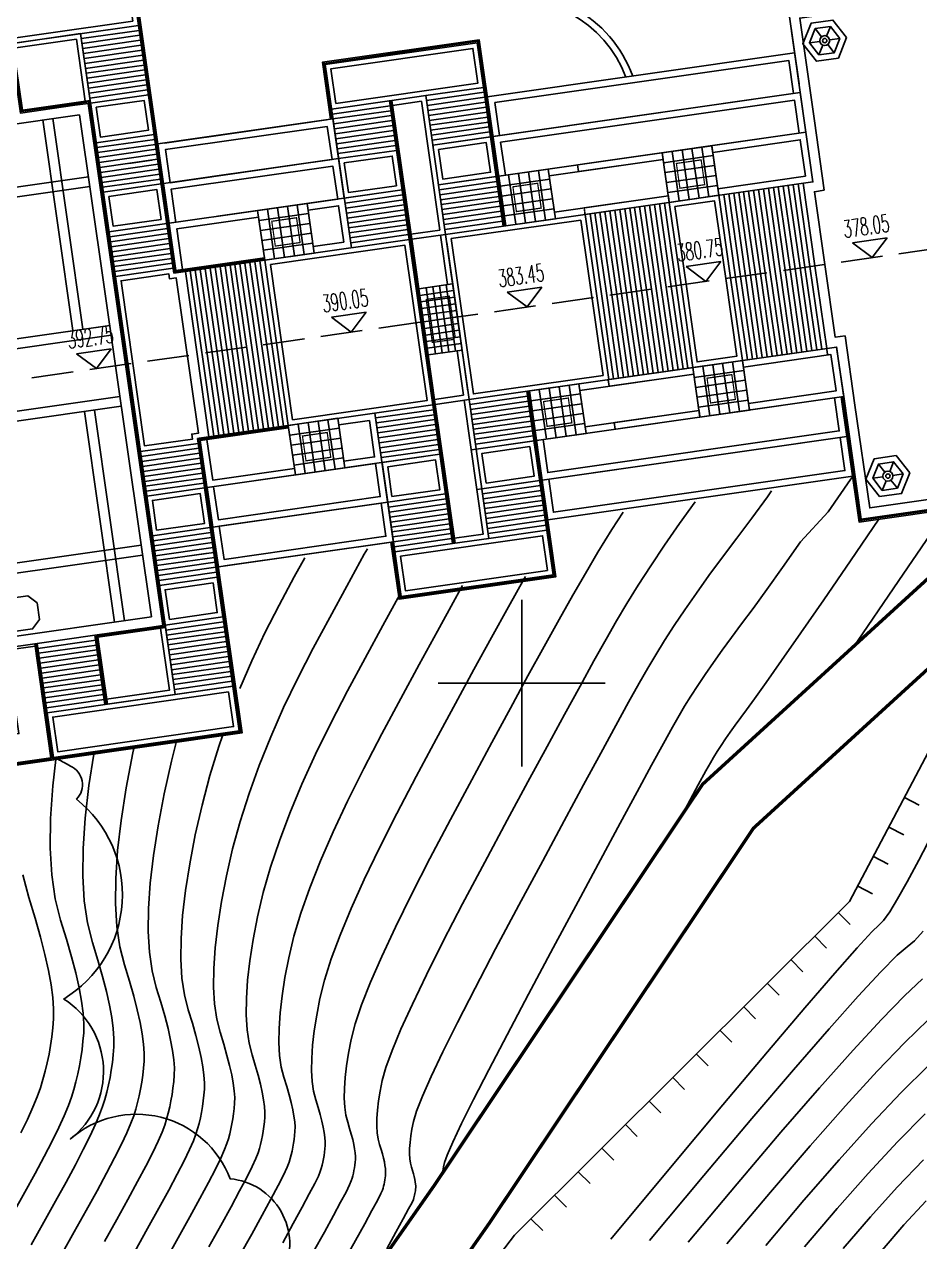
# Model space of a CAD drawing. Extents: x 351134 to 737836, y 2693212 to 3319468.
# Drawn here: x 570445 to 624113, y 2748950 to 2821894 of the extents above; entities that cross this region are included whole.
import ezdxf

# ---------------------------------------------------------------- set-up
doc = ezdxf.new("R2010")
doc.units = 0
doc.linetypes.add('DASH', pattern=[0.35, 0.25, -0.1])
for name, color, linetype in [('00000实测标高', 6, 'CONTINUOUS'), ('00景观层', 10, 'CONTINUOUS'), ('DGX', 8, 'CONTINUOUS'), ('DLSS', 4, 'CONTINUOUS'), ('DMTZ', 3, 'CONTINUOUS'), ('TK', 7, 'CONTINUOUS'), ('绿化', 3, 'CONTINUOUS')]:
    doc.layers.add(name, color=color, linetype=linetype)
doc.styles.add('_TCH_DIM', font='txt.shx', dxfattribs={"width": 0.8, "height": 3.5, "bigfont": 'hztxt.shx'})
doc.linetypes.add('FENCELINE2', pattern='A,6.35,-2.54,[132,ltypeshp.shx,S=2.54,R=0,X=-2.54,Y=0],-2.54,25.4', length=36.83)

msp = doc.modelspace()

# ---------------------------------------------------------------- linework, layer by layer
at = {"layer": '00000实测标高', "color": 6}
for p, q in [((622163, 2809102), (620085, 2808805)), ((621273, 2807914), (622163, 2809102)), ((621273, 2807914), (620085, 2808805)), ((612189, 2807677), (610110, 2807380)), ((611298, 2806489), (612189, 2807677)), ((611298, 2806489), (610110, 2807380)), ((601473, 2806145), (599394, 2805848)), ((600582, 2804957), (599394, 2805848)), ((600582, 2804957), (601473, 2806145)), ((590932, 2804639), (588853, 2804342)), ((590041, 2803451), (588853, 2804342)), ((590041, 2803451), (590932, 2804639)), ((575659, 2802456), (573580, 2802159)), ((574768, 2801268), (573580, 2802159)), ((574768, 2801268), (575659, 2802456))]:
    msp.add_line(p, q, dxfattribs=at)
at = {"layer": '00000实测标高', "color": 7, "linetype": 'DASH', "ltscale": 10000, "flags": 128}
msp.add_lwpolyline([(414984, 2778433), (737519, 2824527)], dxfattribs=at)
at = {"layer": '00景观层', "linetype": 'Continuous'}
for p, q in [((616881, 2818320), (616244, 2822774)), ((573821, 2821336), (575943, 2806487)), ((617124, 2812372), (617832, 2807422)), ((612076, 2811651), (612783, 2806701)), ((612783, 2806701), (612076, 2811651)), ((609106, 2811226), (609813, 2806277)), ((618539, 2802472), (617832, 2807422)), ((610521, 2801327), (609813, 2806277)), ((613491, 2801751), (612783, 2806701)), ((612783, 2806701), (613491, 2801751)), ((619547, 2799665), (619133, 2802557)), ((619133, 2802557), (619558, 2799588)), ((619971, 2796695), (619558, 2799588)), ((579480, 2781738), (577358, 2796587)), ((619971, 2796695), (620608, 2792240)), ((575272, 2781137), (574699, 2785146))]:
    msp.add_line(p, q, dxfattribs=at)
at = {"layer": '00景观层', "color": 250, "linetype": 'Continuous'}
for p, q in [((617850, 2821644), (618235, 2821154)), ((618531, 2821196), (618764, 2821775)), ((617507, 2820788), (618124, 2820876)), ((618716, 2820961), (619333, 2821049)), ((618076, 2820062), (618309, 2820641)), ((618605, 2820683), (618990, 2820193)), ((573757, 2816478), (575908, 2801431)), ((571555, 2816164), (573359, 2803542)), ((573359, 2803542), (571555, 2816164)), ((572149, 2816249), (573952, 2803627)), ((573952, 2803627), (572149, 2816249)), ((595353, 2809564), (593620, 2809316)), ((595692, 2809309), (593663, 2809019)), ((618794, 2802105), (619105, 2799927)), ((578058, 2786384), (575908, 2801431)), ((596768, 2799664), (595035, 2799417)), ((597107, 2799410), (595078, 2799120)), ((575856, 2786069), (574052, 2798691)), ((574052, 2798691), (575856, 2786069)), ((576450, 2786154), (574646, 2798776)), ((574646, 2798776), (576450, 2786154)), ((597531, 2796440), (597234, 2796397)), ((621640, 2795549), (622025, 2795059)), ((622321, 2795101), (622553, 2795680)), ((621296, 2794693), (621913, 2794781)), ((621866, 2793967), (622098, 2794546)), ((622394, 2794588), (622779, 2794098)), ((622506, 2794866), (623123, 2794954)), ((597871, 2794064), (597574, 2794021))]:
    msp.add_line(p, q, dxfattribs=at)
at = {"layer": '00景观层', "color": 1}
for p, q in [((574426, 2817101), (575943, 2806487)), ((578849, 2814782), (588946, 2816225)), ((579188, 2812406), (589286, 2813849)), ((589302, 2813736), (589625, 2811473)), ((578874, 2785973), (577358, 2796587)), ((592212, 2793370), (591889, 2795633)), ((582131, 2791814), (592228, 2793258)), ((582470, 2789439), (592568, 2790882))]:
    msp.add_line(p, q, dxfattribs=at)
at = {"layer": '00景观层', "color": 11}
for p, q in [((609275, 2814281), (609700, 2811311)), ((610294, 2811396), (609869, 2814366)), ((610888, 2811480), (610463, 2814450)), ((611482, 2811565), (611057, 2814535)), ((611736, 2814026), (608766, 2813602)), ((599475, 2812881), (599899, 2809911)), ((600493, 2809995), (600069, 2812965)), ((601087, 2810080), (600663, 2813050)), ((601681, 2810165), (601257, 2813135)), ((608851, 2813008), (611821, 2813432)), ((608936, 2812414), (611906, 2812838)), ((601936, 2812626), (598966, 2812202)), ((599051, 2811608), (602021, 2812032)), ((609021, 2811820), (611991, 2812244)), ((599136, 2811014), (602106, 2811438)), ((587483, 2810560), (584513, 2810136)), ((585022, 2810815), (585446, 2807845)), ((586040, 2807929), (585616, 2810899)), ((586634, 2808014), (586210, 2810984)), ((587228, 2808099), (586804, 2811069)), ((599221, 2810420), (602190, 2810844)), ((584598, 2809542), (587568, 2809966)), ((584683, 2808948), (587652, 2809372)), ((584768, 2808354), (587737, 2808778)), ((594144, 2805653), (596173, 2805943)), ((594200, 2805257), (596230, 2805547)), ((594257, 2804861), (596286, 2805151)), ((594314, 2804465), (596343, 2804756)), ((594370, 2804070), (596400, 2804360)), ((594427, 2803674), (596456, 2803964)), ((594483, 2803278), (596513, 2803568)), ((594540, 2802882), (596569, 2803172)), ((594597, 2802486), (596626, 2802776)), ((610605, 2800733), (613575, 2801158)), ((611539, 2798442), (611115, 2801411)), ((611709, 2801497), (612133, 2798527)), ((612302, 2801582), (612727, 2798612)), ((612896, 2801667), (613321, 2798697)), ((610690, 2800139), (613660, 2800564)), ((600805, 2799332), (603775, 2799757)), ((601739, 2797041), (601314, 2800010)), ((601908, 2800096), (602333, 2797126)), ((602502, 2800181), (602927, 2797211)), ((603096, 2800266), (603521, 2797296)), ((610775, 2799545), (613745, 2799970)), ((600890, 2798738), (603860, 2799163)), ((613830, 2799376), (610860, 2798951)), ((588643, 2798201), (589067, 2795231)), ((600975, 2798144), (603945, 2798569)), ((586352, 2797267), (589322, 2797692)), ((587285, 2794976), (586861, 2797945)), ((587455, 2798031), (587879, 2795061)), ((588049, 2798116), (588473, 2795146)), ((604030, 2797975), (601060, 2797550)), ((586437, 2796673), (589407, 2797098)), ((586522, 2796079), (589491, 2796504)), ((589576, 2795909), (586607, 2795485))]:
    msp.add_line(p, q, dxfattribs=at)
at = {"layer": '00景观层', "color": 250, "linetype": 'DASH', "ltscale": 100}
for p, q in [((611708, 2814225), (611651, 2814621)), ((612076, 2811651), (611651, 2814621)), ((608738, 2813800), (608681, 2814196)), ((612076, 2811651), (612019, 2812047)), ((609106, 2811226), (609049, 2811622)), ((609106, 2811226), (609049, 2811622)), ((604057, 2810505), (604001, 2810901)), ((619133, 2802557), (619190, 2802161)), ((618539, 2802472), (618596, 2802077)), ((610521, 2801327), (610577, 2800931)), ((613491, 2801751), (613547, 2801355)), ((613491, 2801751), (613915, 2798781)), ((613858, 2799177), (613915, 2798781)), ((610889, 2798753), (610945, 2798357))]:
    msp.add_line(p, q, dxfattribs=at)
at = {"layer": '00景观层', "color": 7}
for p, q in [((577358, 2796587), (575943, 2806487)), ((594087, 2806049), (596117, 2806339)), ((594653, 2802090), (596683, 2802380))]:
    msp.add_line(p, q, dxfattribs=at)
at = {"layer": '00景观层', "linetype": 'Continuous', "flags": 128}
msp.add_lwpolyline([(606912, 2818792, 0.370406), (598165, 2823675, -0.433321), (585409, 2831172, 0.525419), (570353, 2838737)], format="xyb", dxfattribs=at)
at = {"layer": '00景观层', "color": 8, "linetype": 'Continuous', "flags": 128}
msp.add_lwpolyline([(606507, 2818734, 0.366421), (598261, 2823286, -0.433307), (585015, 2831101, 0.527743), (570498, 2838359)], format="xyb", dxfattribs=at)
at = {"layer": '00景观层', "linetype": 'Continuous', "ltscale": 200, "flags": 128}
for points in [[(617294, 2815427), (616244, 2822774), (648170, 2827337), (649644, 2817020)], [(619409, 2799566), (620480, 2792070), (652703, 2796675), (651207, 2807141)], [(619558, 2799588), (620608, 2792240), (652533, 2796803), (651059, 2807120)]]:
    msp.add_lwpolyline(points, dxfattribs=at)
at = {"layer": '00景观层', "color": 7, "flags": 128}
for points in [[(565745, 2823061), (577031, 2824674), (579535, 2807152), (584831, 2807909)], [(566743, 2816082), (565767, 2822913), (576904, 2824504), (579408, 2806982)], [(577286, 2821831), (576904, 2824504), (565767, 2822913), (566149, 2820240), (577434, 2821853)], [(566149, 2820240), (577286, 2821831)], [(574394, 2817327), (573821, 2821336), (569613, 2820735)], [(599305, 2809826), (597714, 2820963), (588309, 2819619), (588798, 2816203)], [(599157, 2809805), (597587, 2820793), (588479, 2819491), (588946, 2816225)], [(573474, 2817044), (570208, 2816577), (569613, 2820735)], [(576650, 2801537), (574394, 2817327), (570335, 2816747), (569762, 2820756)], [(576502, 2801516), (574266, 2817157), (573474, 2817044)], [(574266, 2817157), (576502, 2801516)], [(577880, 2817674), (574415, 2817178)], [(574415, 2817178), (577880, 2817674), (578219, 2815298), (574754, 2814803), (574415, 2817178)], [(593514, 2808998), (592326, 2817314), (594504, 2817625), (595692, 2809309)], [(593663, 2809019), (592474, 2817335)], [(573474, 2817044), (573474, 2817044)], [(609106, 2811226), (612076, 2811651), (611651, 2814621), (608681, 2814196), (609106, 2811226)], [(599305, 2809826), (602275, 2810250), (601851, 2813220), (598881, 2812796), (599305, 2809826)], [(575179, 2811833), (578644, 2812328), (578983, 2809952), (575518, 2809457), (575179, 2811833)], [(609813, 2806277), (609106, 2811226), (612076, 2811651), (612783, 2806701)], [(584852, 2807760), (587822, 2808184), (587398, 2811154), (584428, 2810730), (584852, 2807760)], [(619133, 2802557), (619558, 2799588), (619558, 2799588), (620608, 2792240), (630755, 2793690), (630097, 2798294), (641827, 2799970), (640303, 2810634)], [(575518, 2809457), (578983, 2809952)], [(604057, 2810505), (605472, 2800605)], [(597107, 2799410), (595692, 2809309)], [(594929, 2799098), (593514, 2808998)], [(595763, 2808815), (596400, 2804360)], [(579408, 2806982), (585149, 2807803)], [(584852, 2807760), (586267, 2797860)], [(575900, 2806784), (579365, 2807279)], [(575943, 2806487), (577358, 2796587)], [(609813, 2806277), (610521, 2801327), (613491, 2801751), (612783, 2806701)], [(597036, 2799905), (596400, 2804360)], [(576650, 2801537), (578907, 2785747), (574848, 2785167), (575421, 2781158)], [(576502, 2801516), (578737, 2785875), (577945, 2785761)], [(578737, 2785875), (576502, 2801516)], [(610521, 2801327), (613490, 2801752), (613915, 2798782), (610945, 2798357), (610521, 2801327)], [(600720, 2799926), (603690, 2800351), (604114, 2797381), (601145, 2796956), (600720, 2799926)], [(600720, 2799926), (602312, 2788789), (592907, 2787445), (592419, 2790860)], [(600572, 2799905), (602142, 2788916), (593035, 2787615), (592568, 2790882)], [(594929, 2799098), (596117, 2790783), (598295, 2791094), (597107, 2799410)], [(595078, 2799120), (596266, 2790804)], [(619558, 2799588), (620629, 2792092)], [(586267, 2797861), (589237, 2798286), (589661, 2795316), (586691, 2794891), (586267, 2797861)], [(572211, 2777820), (583496, 2779433), (580992, 2796955), (586288, 2797712)], [(580822, 2797082), (586564, 2797903)], [(571213, 2784799), (572190, 2777969), (583326, 2779560), (580822, 2797082)], [(577400, 2796290), (580865, 2796785)], [(577782, 2793617), (581247, 2794113)], [(578122, 2791242), (581586, 2791737), (581247, 2794113), (577782, 2793617), (578122, 2791242)], [(578886, 2785896), (582350, 2786391), (582011, 2788767), (578546, 2788272), (578886, 2785896)], [(577945, 2785761), (574678, 2785295), (575272, 2781137)], [(577945, 2785761), (577945, 2785761)], [(582350, 2786391), (578886, 2785896)], [(574678, 2785295), (571213, 2784799)], [(578907, 2785747), (579480, 2781738), (575272, 2781137)], [(571065, 2784778), (569234, 2784516), (569948, 2779517), (538221, 2774983)], [(571065, 2784778), (572041, 2777948), (538482, 2773152)], [(571213, 2784799), (572211, 2777820), (538504, 2773003)], [(571065, 2784778), (571213, 2784799)], [(582945, 2782233), (583326, 2779560), (572190, 2777969), (571808, 2780642), (583093, 2782254)], [(571808, 2780642), (582945, 2782233)], [(572190, 2777969), (583326, 2779560)], [(572190, 2777969), (572211, 2777820)]]:
    msp.add_lwpolyline(points, dxfattribs=at)
at = {"layer": '00景观层', "color": 31, "linetype": 'FENCELINE2', "ltscale": 150, "flags": 128}
for points in [[(565756, 2822987), (576967, 2824589), (579471, 2807067), (584842, 2807835)], [(599231, 2809815), (597650, 2820878), (588394, 2819555), (588872, 2816214)], [(576576, 2801527), (574330, 2817242), (570271, 2816662), (569688, 2820746)], [(592400, 2817324), (596192, 2790793)], [(619483, 2799577), (620544, 2792155), (652618, 2796739), (651133, 2807131)], [(576576, 2801527), (578822, 2785811), (574763, 2785231), (575347, 2781147)], [(600646, 2799915), (602227, 2788853), (592971, 2787530), (592494, 2790871)], [(572200, 2777895), (583411, 2779497), (580907, 2797019), (586278, 2797786)], [(571139, 2784789), (572126, 2777884), (538493, 2773077)]]:
    msp.add_lwpolyline(points, dxfattribs=at)
at = {"layer": '00景观层', "color": 250, "linetype": 'Continuous', "flags": 128}
for points in [[(576946, 2822086), (576649, 2824165), (566106, 2822658), (566403, 2820579)], [(619333, 2821049), (618990, 2820193), (618076, 2820062), (617507, 2820788), (617850, 2821644), (618764, 2821775)], [(589116, 2817158), (597629, 2818375), (597332, 2820454), (588819, 2819237)], [(574754, 2816924), (577625, 2817334), (577880, 2815552), (575009, 2815142)], [(595268, 2814401), (598138, 2814811), (598393, 2813029), (595522, 2812619)], [(589625, 2813594), (592496, 2814005), (592751, 2812222), (589880, 2811812)], [(575518, 2811578), (578389, 2811989), (578644, 2810207), (575773, 2809796)], [(603803, 2810166), (596032, 2809055), (597362, 2799749), (605133, 2800860)], [(585192, 2807506), (593260, 2808659), (594590, 2799353), (586522, 2798200)], [(598125, 2794403), (600996, 2794814), (600742, 2796596), (597871, 2796185)], [(592483, 2793597), (595354, 2794007), (595099, 2795790), (592228, 2795379)], [(623123, 2794954), (622553, 2795680), (621640, 2795549), (621296, 2794693), (621866, 2793967), (622779, 2794098)], [(578376, 2791581), (581247, 2791991), (580992, 2793773), (578121, 2793363)], [(592992, 2790033), (601506, 2791250), (601803, 2789171), (593289, 2787954)], [(579140, 2786235), (582011, 2786646), (581756, 2788427), (578885, 2788017)], [(582690, 2781894), (582987, 2779815), (572444, 2778308), (572147, 2780387)]]:
    msp.add_lwpolyline(points, close=True, dxfattribs=at)
for points in [[(618397, 2811948), (617803, 2816106), (617803, 2816106), (616923, 2822265), (625882, 2823546), (626540, 2818942), (638270, 2820619), (639710, 2810549)], [(573863, 2821039), (577328, 2821534)], [(574097, 2817285), (573566, 2820997), (569804, 2820459)], [(573906, 2820742), (577370, 2821237)], [(573948, 2820445), (577413, 2820940)], [(573990, 2820148), (577455, 2820643)], [(574033, 2819851), (577498, 2820346)], [(574075, 2819554), (577540, 2820049)], [(574118, 2819257), (577583, 2819753)], [(574160, 2818960), (577625, 2819456)], [(598937, 2815228), (598655, 2817208), (616275, 2819726), (616558, 2817746)], [(574203, 2818663), (577667, 2819159)], [(574245, 2818366), (577710, 2818862)], [(574288, 2818069), (577752, 2818565)], [(574330, 2817772), (577795, 2818268)], [(574372, 2817475), (577837, 2817971)], [(592517, 2817038), (592517, 2817038), (594249, 2817286), (595353, 2809564)], [(594546, 2817328), (598011, 2817823)], [(594589, 2817031), (598053, 2817526)], [(594631, 2816734), (598096, 2817229)], [(599277, 2812852), (598994, 2814832), (616615, 2817350), (616898, 2815370)], [(573757, 2816478), (564254, 2815120)], [(592368, 2817017), (588904, 2816522)], [(592411, 2816720), (588946, 2816225)], [(592453, 2816423), (588988, 2815928)], [(594674, 2816437), (598138, 2816932)], [(594716, 2816140), (598181, 2816635)], [(588890, 2813792), (588607, 2815772), (578905, 2814386), (579188, 2812406)], [(592496, 2816126), (589031, 2815631)], [(592538, 2815829), (589073, 2815334)], [(594758, 2815843), (598223, 2816338)], [(594801, 2815546), (598266, 2816041)], [(594843, 2815249), (598308, 2815744)], [(574797, 2814506), (578262, 2815001)], [(592581, 2815532), (589116, 2815037)], [(592623, 2815235), (589158, 2814740)], [(592665, 2814938), (589201, 2814443)], [(598351, 2815447), (594886, 2814952)], [(611708, 2814225), (616955, 2814975)], [(612019, 2812047), (617266, 2812797), (616955, 2814975), (611708, 2814225)], [(574839, 2814209), (578304, 2814704)], [(574882, 2813912), (578347, 2814407)], [(592708, 2814641), (589243, 2814146)], [(574924, 2813615), (578389, 2814110)], [(574967, 2813318), (578431, 2813813)], [(575009, 2813021), (578474, 2813516)], [(576699, 2813565), (578090, 2813764)], [(608738, 2813800), (601907, 2812824)], [(603689, 2813079), (608738, 2813800)], [(574288, 2812766), (521744, 2805257)], [(575052, 2812724), (578516, 2813219)], [(575094, 2812427), (578559, 2812922)], [(589229, 2811416), (588946, 2813396), (579245, 2812010), (579528, 2810030)], [(603653, 2813074), (603596, 2813470)], [(574373, 2812172), (522133, 2804706)], [(575136, 2812130), (578601, 2812625)], [(595310, 2811982), (598775, 2812477)], [(595353, 2811685), (598817, 2812180)], [(615456, 2807083), (614749, 2812033)], [(615753, 2807125), (615046, 2812075)], [(616050, 2807168), (615343, 2812118)], [(616347, 2807210), (615639, 2812160)], [(616644, 2807253), (615936, 2812203)], [(616941, 2807295), (616233, 2812245)], [(617238, 2807338), (616530, 2812287)], [(617535, 2807380), (616827, 2812330)], [(589668, 2811176), (593132, 2811671)], [(589710, 2810879), (593175, 2811374)], [(595395, 2811388), (598860, 2811884)], [(595438, 2811091), (598902, 2811587)], [(595480, 2810794), (598945, 2811290)], [(602219, 2810646), (609049, 2811622)], [(604001, 2810901), (609049, 2811622)], [(610110, 2806319), (609445, 2810972), (611821, 2811311), (612486, 2806658)], [(612783, 2806701), (612076, 2811651)], [(613080, 2806743), (612373, 2811693)], [(613377, 2806786), (612670, 2811736)], [(613674, 2806828), (612967, 2811778)], [(613971, 2806871), (613264, 2811821)], [(614268, 2806913), (613561, 2811863)], [(614565, 2806956), (613858, 2811906)], [(614862, 2806998), (614155, 2811948)], [(615159, 2807040), (614452, 2811990)], [(618397, 2811948), (617803, 2811863), (619048, 2803151), (619642, 2803236)], [(589597, 2808842), (589286, 2811020), (587454, 2810759)], [(589752, 2810582), (593217, 2811077)], [(589795, 2810285), (593260, 2810780)], [(595522, 2810497), (598987, 2810993)], [(595565, 2810200), (599030, 2810696)], [(605359, 2805640), (604651, 2810590)], [(605656, 2805682), (604948, 2810632)], [(605953, 2805725), (605245, 2810675)], [(606249, 2805767), (605542, 2810717)], [(606546, 2805810), (605839, 2810760)], [(606843, 2805852), (606136, 2810802)], [(607140, 2805895), (606433, 2810844)], [(607437, 2805937), (606730, 2810887)], [(607734, 2805979), (607027, 2810929)], [(608031, 2806022), (607324, 2810972)], [(608328, 2806064), (607621, 2811014)], [(608625, 2806107), (607918, 2811057)], [(608922, 2806149), (608215, 2811099)], [(609219, 2806192), (608512, 2811142)], [(609516, 2806234), (608809, 2811184)], [(584484, 2810334), (579584, 2809634), (579931, 2807209)], [(589837, 2809988), (593302, 2810483)], [(589880, 2809691), (593345, 2810186)], [(589922, 2809394), (593387, 2809889)], [(595607, 2809903), (599072, 2810399)], [(595650, 2809606), (599115, 2810102)], [(605062, 2805597), (604354, 2810547)], [(619642, 2803236), (620236, 2799078), (620236, 2799078), (621117, 2792919), (630076, 2794199), (629418, 2798803), (641149, 2800479), (639710, 2810549)], [(575561, 2809160), (579026, 2809655)], [(575603, 2808863), (579068, 2809358)], [(589965, 2809097), (593429, 2809592)], [(590007, 2808800), (593472, 2809295)], [(595820, 2806297), (595395, 2809267)], [(575646, 2808566), (579111, 2809061)], [(575688, 2808269), (579153, 2808764)], [(575731, 2807972), (579195, 2808467)], [(587766, 2808581), (589597, 2808842)], [(575773, 2807675), (579238, 2808170)], [(575815, 2807378), (579280, 2807873)], [(584258, 2807675), (585673, 2797776)], [(584555, 2807718), (585970, 2797818)], [(575858, 2807081), (579323, 2807576)], [(576282, 2806233), (576240, 2806530), (579111, 2806940), (579153, 2806643), (579549, 2806699)], [(580097, 2807081), (581512, 2797181)], [(580394, 2807123), (581809, 2797223)], [(580691, 2807166), (582106, 2797266)], [(580988, 2807208), (582403, 2797308)], [(581285, 2807251), (582700, 2797351)], [(581582, 2807293), (582997, 2797393)], [(581879, 2807335), (583294, 2797436)], [(582176, 2807378), (583591, 2797478)], [(582476, 2807421), (583891, 2797521)], [(582773, 2807463), (584188, 2797563)], [(583070, 2807506), (584485, 2797606)], [(583367, 2807548), (584782, 2797648)], [(583664, 2807591), (585079, 2797691)], [(583961, 2807633), (585376, 2797733)], [(614268, 2806913), (614975, 2801963)], [(614565, 2806956), (615272, 2802006)], [(614862, 2806998), (615569, 2802048)], [(615159, 2807040), (615866, 2802091)], [(615456, 2807083), (616163, 2802133)], [(615753, 2807125), (616460, 2802175)], [(616050, 2807168), (616757, 2802218)], [(616347, 2807210), (617054, 2802260)], [(616644, 2807253), (617351, 2802303)], [(616941, 2807295), (617648, 2802345)], [(617238, 2807338), (617945, 2802388)], [(617535, 2807380), (618242, 2802430)], [(576282, 2806233), (577612, 2796927)], [(580483, 2797337), (580879, 2797394), (579549, 2806699), (579153, 2806643)], [(609219, 2806192), (609927, 2801242)], [(609516, 2806234), (610224, 2801284)], [(610110, 2806319), (610775, 2801666), (613151, 2802006), (612486, 2806658)], [(612783, 2806701), (613491, 2801751)], [(613080, 2806743), (613787, 2801793)], [(613377, 2806786), (614084, 2801836)], [(613674, 2806828), (614381, 2801878)], [(613971, 2806871), (614678, 2801921)], [(605062, 2805597), (605769, 2800647)], [(605359, 2805640), (606066, 2800690)], [(605656, 2805682), (606363, 2800732)], [(605953, 2805725), (606660, 2800775)], [(606249, 2805767), (606957, 2800817)], [(606546, 2805810), (607254, 2800860)], [(606843, 2805852), (607551, 2800902)], [(607140, 2805895), (607848, 2800945)], [(607437, 2805937), (608145, 2800987)], [(607734, 2805979), (608442, 2801029)], [(608031, 2806022), (608739, 2801072)], [(608328, 2806064), (609036, 2801114)], [(608625, 2806107), (609333, 2801157)], [(608922, 2806149), (609630, 2801199)], [(575561, 2803856), (534107, 2797932)], [(575646, 2803262), (534192, 2797338)], [(534192, 2797338), (575646, 2803262)], [(596768, 2799664), (596386, 2802337)], [(613547, 2801355), (618794, 2802105), (619105, 2799927), (613858, 2799177)], [(603747, 2799954), (610577, 2800931)], [(605435, 2800600), (605492, 2800204)], [(605529, 2800209), (610577, 2800931)], [(613858, 2799177), (619105, 2799927)], [(576169, 2799600), (534716, 2793675)], [(534716, 2793675), (576169, 2799600)], [(576254, 2799006), (534801, 2793082)], [(596224, 2791101), (596224, 2791101), (597956, 2791349), (596810, 2799367)], [(597149, 2799113), (600614, 2799608)], [(597192, 2798816), (600657, 2799311)], [(597234, 2798519), (600699, 2799014)], [(601541, 2797013), (601824, 2795033), (619296, 2797530), (619013, 2799510)], [(591507, 2798306), (594972, 2798801)], [(591549, 2798009), (595014, 2798504)], [(591592, 2797712), (595056, 2798207)], [(597277, 2798222), (600742, 2798717)], [(597319, 2797925), (600784, 2798420)], [(610889, 2798753), (604058, 2797777)], [(605840, 2798031), (610889, 2798753)], [(589294, 2797889), (591125, 2798151)], [(591125, 2798151), (591436, 2795973), (589605, 2795711)], [(591634, 2797415), (595099, 2797910)], [(591677, 2797118), (595141, 2797613)], [(597362, 2797628), (600826, 2798123)], [(597404, 2797331), (600869, 2797826)], [(597446, 2797034), (600911, 2797529)], [(605803, 2798026), (605860, 2797630)], [(577612, 2796927), (577655, 2796630), (580525, 2797040), (580483, 2797337), (580879, 2797394)], [(586635, 2795287), (581735, 2794586), (581388, 2797012)], [(591719, 2796821), (595184, 2797316)], [(591761, 2796524), (595226, 2797019)], [(591804, 2796227), (595269, 2796723)], [(597489, 2796737), (600954, 2797232)], [(601880, 2794637), (602163, 2792657), (619636, 2795154), (619353, 2797134)], [(577443, 2795993), (580907, 2796488)], [(577485, 2795696), (580950, 2796191)], [(591846, 2795930), (595311, 2796426)], [(577527, 2795399), (580992, 2795894)], [(577570, 2795102), (581035, 2795597)], [(577612, 2794805), (581077, 2795300)], [(591493, 2795577), (591776, 2793597), (582074, 2792210), (581791, 2794190)], [(577655, 2794508), (581120, 2795003)], [(577697, 2794211), (581162, 2794707)], [(577740, 2793914), (581204, 2794410)], [(601378, 2794262), (597913, 2793767)], [(597956, 2793470), (601421, 2793965)], [(591832, 2793201), (592115, 2791221), (582414, 2789835), (582131, 2791814)], [(595735, 2793456), (592271, 2792961)], [(595778, 2793159), (592313, 2792664)], [(597998, 2793173), (601463, 2793668)], [(598041, 2792876), (601505, 2793371)], [(598083, 2792579), (601548, 2793074)], [(595820, 2792862), (592356, 2792367)], [(595863, 2792565), (592398, 2792070)], [(598126, 2792282), (601590, 2792777)], [(598168, 2791985), (601633, 2792480)], [(595905, 2792268), (592440, 2791773)], [(595948, 2791971), (592483, 2791476)], [(595990, 2791674), (592525, 2791179)], [(598210, 2791688), (601675, 2792183)], [(598253, 2791391), (601718, 2791886)], [(578164, 2790945), (581629, 2791440)], [(578206, 2790648), (581671, 2791143)], [(596033, 2791377), (592568, 2790882)], [(596075, 2791080), (592610, 2790585)], [(577443, 2790690), (525203, 2783225)], [(578249, 2790351), (581714, 2790846)], [(578291, 2790054), (581756, 2790549)], [(578334, 2789757), (581799, 2790252)], [(580066, 2790004), (581457, 2790203)], [(577528, 2790096), (524983, 2782587)], [(578376, 2789460), (581841, 2789955)], [(578419, 2789163), (581883, 2789658)], [(578461, 2788866), (581926, 2789361)], [(578504, 2788569), (581968, 2789064)], [(578058, 2786384), (568555, 2785026)], [(578928, 2785599), (582393, 2786094)], [(578970, 2785302), (582435, 2785797)], [(578610, 2785705), (579140, 2781993), (575379, 2781455)], [(579013, 2785005), (582478, 2785500)], [(579055, 2784708), (582520, 2785203)], [(571086, 2784630), (569403, 2784389), (570118, 2779390), (538242, 2774835)], [(571256, 2784502), (574721, 2784998)], [(571298, 2784205), (574763, 2784701)], [(571341, 2783908), (574806, 2784404)], [(579098, 2784411), (582563, 2784906)], [(579140, 2784114), (582605, 2784609)], [(579183, 2783817), (582647, 2784312)], [(571383, 2783611), (574848, 2784107)], [(571426, 2783315), (574890, 2783810)], [(579225, 2783520), (582690, 2784015)], [(579268, 2783223), (582732, 2783718)], [(571468, 2783018), (574933, 2783513)], [(571511, 2782721), (574975, 2783216)], [(571553, 2782424), (575018, 2782919)], [(579310, 2782926), (582775, 2783421)], [(579352, 2782629), (582817, 2783124)], [(571595, 2782127), (575060, 2782622)], [(571638, 2781830), (575103, 2782325)], [(579395, 2782332), (582860, 2782827)], [(579437, 2782035), (582902, 2782530)], [(571680, 2781533), (575145, 2782028)], [(571723, 2781236), (575188, 2781731)], [(571765, 2780939), (575230, 2781434)]]:
    msp.add_lwpolyline(points, dxfattribs=at)
at = {"layer": '00景观层', "color": 11, "linetype": 'Continuous', "flags": 128}
for points in [[(619734, 2821106), (619239, 2819875), (617926, 2819687), (617107, 2820731), (617601, 2821962), (618914, 2822150)], [(623523, 2795011), (622704, 2796055), (621390, 2795867), (620896, 2794636), (621715, 2793592), (623029, 2793780)]]:
    msp.add_lwpolyline(points, close=True, dxfattribs=at)
at = {"layer": '00景观层', "color": 1, "flags": 128}
for points in [[(589991, 2808913), (588479, 2819491), (597587, 2820793), (599157, 2809805)], [(616615, 2820179), (598053, 2817526)], [(592326, 2817314), (588861, 2816819)], [(598716, 2812887), (598393, 2815150), (616954, 2817803), (617294, 2815427)], [(589286, 2813849), (588946, 2816225), (578453, 2814725), (578776, 2812462)], [(581373, 2815142), (588550, 2816168)], [(592750, 2814344), (589286, 2813849)], [(589625, 2811473), (589286, 2813849), (578792, 2812349), (579132, 2809973)], [(581712, 2812767), (588890, 2813792)], [(575179, 2811833), (578644, 2812328)], [(593663, 2809019), (595078, 2799120)], [(591523, 2798193), (593035, 2787615), (602142, 2788916), (600572, 2799905)], [(601012, 2796822), (601336, 2794559), (619749, 2797190), (619452, 2799269)], [(580839, 2796970), (583326, 2779560), (572190, 2777969), (571213, 2784799)], [(591889, 2795633), (592228, 2793258), (581735, 2791758), (581395, 2794134)], [(620237, 2794836), (601675, 2792183)], [(592228, 2793258), (592568, 2790882), (582074, 2789382), (581751, 2791645)], [(584655, 2792175), (591832, 2793201)], [(595693, 2793753), (592228, 2793258)], [(578122, 2791242), (581586, 2791737)], [(584995, 2789799), (592172, 2790825)], [(596117, 2790783), (592653, 2790288)], [(572211, 2777820), (528901, 2771631)]]:
    msp.add_lwpolyline(points, dxfattribs=at)
at = {"layer": '00景观层', "linetype": 'Continuous', "flags": 128}
for points in [[(590049, 2808503), (588538, 2819082)], [(594504, 2817625), (597969, 2818120)], [(592326, 2817314), (594504, 2817625)], [(593514, 2808998), (592326, 2817314)], [(595692, 2809309), (594504, 2817625)], [(616806, 2817782), (594928, 2814655)], [(598393, 2815150), (594928, 2814655)], [(594928, 2814655), (598393, 2815150), (598733, 2812774), (595268, 2812279), (594928, 2814655)], [(604057, 2810505), (617718, 2812457), (617294, 2815427), (595268, 2812279)], [(604029, 2813531), (617294, 2815427)], [(595692, 2809309), (617718, 2812457)], [(589229, 2811416), (579132, 2809973)], [(582052, 2810391), (593090, 2811968)], [(589625, 2811473), (593090, 2811968)], [(579507, 2806996), (593663, 2809019)], [(597107, 2799410), (619133, 2802557)], [(605472, 2800605), (619133, 2802557), (619558, 2799588), (597531, 2796440)], [(580921, 2797097), (595078, 2799120)], [(594929, 2799098), (596117, 2790783)], [(597107, 2799410), (598295, 2791094)], [(606292, 2797692), (619558, 2799588)], [(591464, 2798603), (592976, 2788025)], [(597871, 2794064), (601336, 2794559), (600996, 2796935), (597531, 2796440), (597871, 2794064)], [(619749, 2797190), (597871, 2794064)], [(620608, 2792240), (652533, 2796803)], [(584316, 2794551), (595354, 2796129)], [(591889, 2795633), (595354, 2796129)], [(591493, 2795577), (581395, 2794134)], [(601336, 2794559), (597871, 2794064)], [(596117, 2790783), (598295, 2791094)], [(598295, 2791094), (601760, 2791589)]]:
    msp.add_lwpolyline(points, dxfattribs=at)
at = {"layer": '00景观层', "color": 31, "linetype": 'DASH', "ltscale": 1000, "const_width": 75, "flags": 128}
for points in [[(609742, 2812074), (611227, 2812287), (611015, 2813772), (609530, 2813559)], [(599942, 2810674), (601427, 2810886), (601215, 2812372), (599730, 2812159)], [(585489, 2808608), (586974, 2808820), (586761, 2810306), (585277, 2810093)], [(611369, 2800691), (612854, 2800903), (613066, 2799418), (611581, 2799206)], [(601569, 2799290), (603054, 2799502), (603266, 2798017), (601781, 2797805)], [(587116, 2797225), (588600, 2797437), (588813, 2795952), (587328, 2795740)]]:
    msp.add_lwpolyline(points, close=True, dxfattribs=at)
at = {"layer": '00景观层', "color": 11, "flags": 128}
for points in [[(595891, 2802266), (595325, 2806226)], [(596287, 2802323), (595721, 2806283)], [(595099, 2802153), (594533, 2806113)], [(595495, 2802210), (594929, 2806170)]]:
    msp.add_lwpolyline(points, dxfattribs=at)
at = {"layer": '00景观层', "color": 31, "linetype": 'DASH', "ltscale": 1000, "const_width": 75, "flags": 128}
msp.add_lwpolyline([(596188, 2803016), (594901, 2802832), (594533, 2805406), (595919, 2805604), (596272, 2803129)], dxfattribs=at)
at = {"layer": '00景观层', "color": 250, "linetype": 'Continuous'}
for centre, radius in [((618420, 2820919), 299), ((618420, 2820919), 131), ((622210, 2794824), 299), ((622210, 2794824), 131)]:
    msp.add_circle(centre, radius, dxfattribs=at)
at = {"layer": 'DGX', "color": 8, "linetype": 'Continuous'}
for points in [[(595528, 2753080), (595540, 2753181), (595579, 2753429), (595630, 2753697), (595782, 2754139), (596124, 2754915), (596655, 2756023), (597375, 2757464), (598284, 2759237), (599383, 2761343), (600672, 2763781), (602149, 2766553), (603643, 2769341), (604979, 2771830), (606158, 2774019), (607180, 2775910), (608044, 2777502), (608751, 2778794), (609300, 2779788), (609693, 2780482), (610026, 2781044), (610398, 2781642), (610808, 2782275), (611258, 2782943), (611746, 2783646), (612273, 2784384), (612839, 2785157), (613443, 2785966), (614132, 2786893), (614951, 2788021), (615899, 2789351), (616978, 2790882), (618632, 2792678), (619970, 2794611), (620092, 2794788)], [(620202, 2784664), (620392, 2784942), (622570, 2788131), (625068, 2791790), (625746, 2792823)], [(609812, 2774433), (610189, 2775132), (610833, 2776317), (611291, 2777155), (611566, 2777645), (611759, 2777971), (611974, 2778318), (612213, 2778685), (612473, 2779072), (612756, 2779480), (613062, 2779908), (613390, 2780357), (613741, 2780826), (614215, 2781473), (614914, 2782456), (615838, 2783774), (616987, 2785429), (618360, 2787419), (619958, 2789745), (621667, 2792240)], [(605592, 2749106), (609178, 2753403), (612315, 2757146), (615001, 2760332), (617237, 2762964), (619023, 2765039), (620360, 2766560), (621246, 2767524), (621682, 2767933), (621946, 2768193), (622316, 2768710), (622792, 2769483), (623373, 2770514), (624060, 2771802), (624854, 2773346)], [(607916, 2749011), (611176, 2752911), (614057, 2756325), (616558, 2759253), (618680, 2761695), (620421, 2763651), (621783, 2765122), (622765, 2766107), (623367, 2766607), (623813, 2766970), (624327, 2767547)], [(610239, 2748917), (613174, 2752418), (615800, 2755503), (618116, 2758173), (620122, 2760426), (621819, 2762263), (623206, 2763685), (624284, 2764691)], [(612563, 2748822), (615172, 2751925), (617542, 2754682), (619673, 2757093), (621564, 2759157), (623217, 2760875), (624630, 2762248)], [(614887, 2748728), (617170, 2751433), (619285, 2753861), (621230, 2756013), (623007, 2757888), (624614, 2759488)], [(617211, 2748634), (619168, 2750940), (621027, 2753040), (622788, 2754933), (624449, 2756619)], [(619534, 2748539), (621166, 2750447), (622770, 2752218), (624345, 2753853)], [(621858, 2748445), (623164, 2749955), (624512, 2751397)]]:
    msp.add_lwpolyline(points, dxfattribs=at)
for points, elevation in [([(592166, 2748522), (592722, 2749522), (593161, 2750317), (593482, 2750910), (593686, 2751299), (593772, 2751484), (593798, 2751567), (593821, 2751652), (593841, 2751739), (593859, 2751826), (593875, 2751915), (593887, 2752004), (593898, 2752095), (593905, 2752187), (593906, 2752288), (593898, 2752404), (593881, 2752535), (593854, 2752682), (593818, 2752844), (593772, 2753021), (593717, 2753214), (593652, 2753423), (593593, 2753655), (593555, 2753917), (593538, 2754212), (593541, 2754537), (593565, 2754894), (593610, 2755281), (593676, 2755700), (593763, 2756151), (593946, 2756761), (594304, 2757660), (594835, 2758848), (595539, 2760325), (596418, 2762090), (597470, 2764144), (598695, 2766488), (600094, 2769119), (601515, 2771771), (602806, 2774172), (603967, 2776322), (604998, 2778222), (605898, 2779872), (606669, 2781271), (607309, 2782421), (607820, 2783319), (608293, 2784118), (608821, 2784966), (609404, 2785865), (610042, 2786813), (610735, 2787812), (611484, 2788860), (612287, 2789958), (613145, 2791106), (614049, 2792313), (614987, 2793587), (615239, 2793934)], 371000), ([(589638, 2747838), (590300, 2749025), (590848, 2750017), (591283, 2750814), (591605, 2751417), (591813, 2751826), (591908, 2752040), (591944, 2752158), (591977, 2752278), (592006, 2752399), (592031, 2752522), (592053, 2752647), (592071, 2752773), (592085, 2752901), (592096, 2753030), (592098, 2753172), (592086, 2753335), (592062, 2753519), (592024, 2753726), (591973, 2753954), (591909, 2754203), (591831, 2754475), (591740, 2754768), (591657, 2755094), (591604, 2755464), (591579, 2755877), (591584, 2756335), (591618, 2756837), (591681, 2757382), (591774, 2757971), (591896, 2758605), (592111, 2759382), (592484, 2760405), (593015, 2761673), (593704, 2763185), (594551, 2764943), (595556, 2766946), (596719, 2769194), (598040, 2771686), (599388, 2774201), (600634, 2776513), (601776, 2778625), (602816, 2780534), (603753, 2782242), (604587, 2783749), (605319, 2785053), (605947, 2786156), (606560, 2787191), (607244, 2788291), (608000, 2789455), (608826, 2790684), (609725, 2791977), (610653, 2793278)], 372000), ([(587784, 2748358), (588434, 2749528), (588974, 2750512), (589405, 2751311), (589728, 2751925), (589941, 2752354), (590044, 2752597), (590091, 2752749), (590134, 2752903), (590171, 2753060), (590204, 2753218), (590231, 2753379), (590254, 2753542), (590273, 2753706), (590286, 2753873), (590289, 2754055), (590274, 2754265), (590243, 2754503), (590194, 2754769), (590128, 2755063), (590045, 2755385), (589945, 2755735), (589828, 2756113), (589721, 2756533), (589652, 2757010), (589621, 2757543), (589627, 2758133), (589671, 2758780), (589752, 2759483), (589871, 2760242), (590028, 2761059), (590275, 2762004), (590664, 2763150), (591195, 2764498), (591869, 2766046), (592685, 2767796), (593643, 2769747), (594743, 2771900), (595985, 2774253), (597261, 2776631), (598461, 2778855), (599585, 2780927), (600634, 2782846), (601608, 2784612), (602505, 2786226), (603328, 2787686), (604074, 2788994), (604827, 2790265), (605667, 2791615), (606347, 2792663)], 373000), ([(578886, 2747787), (579673, 2749186), (580367, 2750437), (580968, 2751539), (581477, 2752493), (581894, 2753298), (582218, 2753955), (582450, 2754464), (582590, 2754825), (582679, 2755113), (582759, 2755406), (582830, 2755702), (582892, 2756003), (582945, 2756307), (582988, 2756616), (583023, 2756929), (583049, 2757245), (583054, 2757591), (583026, 2757989), (582966, 2758441), (582874, 2758945), (582749, 2759503), (582591, 2760113), (582402, 2760777), (582180, 2761494), (581977, 2762291), (581846, 2763195), (581786, 2764207), (581798, 2765326), (581881, 2766552), (582036, 2767886), (582262, 2769327), (582559, 2770875), (582932, 2772490), (583385, 2774131), (583917, 2775797), (584528, 2777490), (585218, 2779209), (585988, 2780953), (586837, 2782724), (587766, 2784520), (588751, 2786350), (589770, 2788223), (590822, 2790137), (591007, 2790471)], 377000), ([(583368, 2782099), (584075, 2783755), (584861, 2785430), (585711, 2787087), (586624, 2788780), (587253, 2789934)], 378000), ([(585930, 2748878), (586567, 2750030), (587100, 2751007), (587528, 2751808), (587850, 2752433), (588068, 2752881), (588181, 2753154), (588238, 2753340), (588290, 2753529), (588336, 2753720), (588376, 2753914), (588410, 2754111), (588438, 2754310), (588460, 2754512), (588477, 2754716), (588480, 2754939), (588462, 2755196), (588423, 2755488), (588364, 2755813), (588283, 2756173), (588182, 2756567), (588059, 2756996), (587916, 2757458), (587785, 2757973), (587701, 2758556), (587662, 2759209), (587670, 2759931), (587723, 2760723), (587823, 2761583), (587969, 2762513), (588161, 2763513), (588439, 2764625), (588844, 2765895), (589376, 2767323), (590034, 2768907), (590818, 2770649), (591729, 2772549), (592766, 2774606), (593930, 2776820), (595133, 2779061), (596288, 2781197), (597394, 2783230), (598452, 2785158), (599462, 2786983), (600424, 2788703), (600483, 2788809)], 374000), ([(583349, 2748095), (584075, 2749397), (584701, 2750533), (585226, 2751502), (585650, 2752305), (585973, 2752940), (586196, 2753409), (586317, 2753711), (586385, 2753931), (586446, 2754155), (586500, 2754381), (586548, 2754610), (586588, 2754843), (586621, 2755079), (586648, 2755317), (586667, 2755559), (586671, 2755823), (586650, 2756127), (586604, 2756472), (586534, 2756857), (586438, 2757283), (586318, 2757749), (586173, 2758256), (586004, 2758803), (585849, 2759412), (585749, 2760102), (585703, 2760875), (585712, 2761729), (585776, 2762666), (585894, 2763684), (586067, 2764785), (586294, 2765967), (586604, 2767247), (587025, 2768640), (587556, 2770148), (588198, 2771768), (588951, 2773502), (589815, 2775350), (590790, 2777312), (591876, 2779386), (593006, 2781490), (594115, 2783539), (595203, 2785532), (596271, 2787470), (596715, 2788270)], 375000), ([(581511, 2748640), (582221, 2749917), (582834, 2751036), (583351, 2751998), (583772, 2752802), (584096, 2753448), (584323, 2753937), (584454, 2754268), (584532, 2754522), (584603, 2754780), (584665, 2755041), (584720, 2755306), (584766, 2755575), (584805, 2755847), (584835, 2756123), (584858, 2756402), (584862, 2756707), (584838, 2757058), (584785, 2757456), (584704, 2757901), (584594, 2758393), (584455, 2758931), (584288, 2759517), (584092, 2760149), (583913, 2760851), (583797, 2761649), (583745, 2762541), (583755, 2763528), (583829, 2764609), (583965, 2765785), (584164, 2767056), (584427, 2768421), (584768, 2769868), (585205, 2771386), (585736, 2772973), (586363, 2774629), (587085, 2776356), (587902, 2778152), (588814, 2780018), (589821, 2781953), (590879, 2783920), (591943, 2785881), (592957, 2787733)], 376000), ([(577069, 2748368), (577835, 2749732), (578512, 2750956), (579102, 2752042), (579603, 2752988), (580016, 2753795), (580341, 2754463), (580578, 2754992), (580727, 2755382), (580826, 2755704), (580915, 2756031), (580995, 2756363), (581064, 2756699), (581123, 2757039), (581172, 2757384), (581211, 2757734), (581239, 2758088), (581245, 2758474), (581214, 2758920), (581147, 2759425), (581044, 2759989), (580904, 2760612), (580728, 2761295), (580516, 2762037), (580268, 2762839), (580041, 2763730), (579894, 2764741), (579828, 2765872), (579841, 2767124), (579934, 2768495), (580107, 2769986), (580360, 2771598), (580692, 2773329), (581097, 2775111), (581565, 2776876), (582097, 2778622), (582318, 2779265)], 378000), ([(572654, 2748136), (573433, 2749530), (574158, 2750823), (574803, 2751996), (575369, 2753047), (575854, 2753978), (576260, 2754789), (576586, 2755478), (576833, 2756047), (576999, 2756495), (577120, 2756886), (577228, 2757282), (577324, 2757684), (577408, 2758091), (577479, 2758503), (577539, 2758922), (577586, 2759345), (577620, 2759774), (577627, 2760242), (577590, 2760782), (577509, 2761393), (577383, 2762077), (577214, 2762832), (577001, 2763659), (576744, 2764558), (576443, 2765529), (576169, 2766609), (575991, 2767834), (575910, 2769204), (575926, 2770720), (576039, 2772381), (576248, 2774188), (576555, 2776140), (576958, 2778237), (577018, 2778507)], 380000), ([(575251, 2748949), (575996, 2750278), (576658, 2751476), (577235, 2752545), (577729, 2753483), (578138, 2754292), (578464, 2754971), (578705, 2755520), (578863, 2755939), (578973, 2756295), (579072, 2756657), (579159, 2757023), (579236, 2757395), (579301, 2757771), (579355, 2758153), (579398, 2758540), (579430, 2758931), (579436, 2759358), (579402, 2759851), (579328, 2760409), (579213, 2761033), (579059, 2761722), (578865, 2762477), (578630, 2763298), (578355, 2764184), (578105, 2765169), (577943, 2766288), (577869, 2767538), (577883, 2768922), (577986, 2770438), (578178, 2772087), (578457, 2773869), (578825, 2775783), (579261, 2777733), (579553, 2778870)], 379000), ([(569798, 2750692), (570482, 2751915), (571095, 2753035), (571636, 2754053), (572106, 2754969), (572505, 2755782), (572832, 2756494), (573088, 2757102), (573272, 2757609), (573414, 2758068), (573541, 2758533), (573654, 2759005), (573752, 2759483), (573836, 2759968), (573906, 2760459), (573961, 2760956), (574002, 2761460), (574009, 2762010), (573966, 2762644), (573870, 2763362), (573723, 2764165), (573525, 2765052), (573274, 2766023), (572973, 2767079), (572619, 2768220), (572297, 2769488), (572088, 2770926), (571993, 2772536), (572012, 2774316), (572144, 2776267), (572326, 2777837)], 382000), ([(570859, 2748758), (571616, 2750111), (572320, 2751369), (572949, 2752515), (573502, 2753550), (573980, 2754474), (574382, 2755286), (574709, 2755986), (574960, 2756575), (575136, 2757052), (575267, 2757477), (575385, 2757908), (575489, 2758344), (575580, 2758787), (575658, 2759235), (575722, 2759690), (575773, 2760151), (575811, 2760617), (575818, 2761126), (575778, 2761713), (575689, 2762378), (575553, 2763121), (575369, 2763942), (575138, 2764841), (574858, 2765819), (574531, 2766874), (574233, 2768048), (574040, 2769380), (573952, 2770870), (573969, 2772518), (574092, 2774324), (574319, 2776288), (574614, 2778164)], 381000), ([(570232, 2755464), (570627, 2756279), (570955, 2757001), (571215, 2757630), (571409, 2758166), (571561, 2758659), (571697, 2759159), (571818, 2759665), (571924, 2760179), (572014, 2760700), (572089, 2761227), (572148, 2761762), (572192, 2762303), (572201, 2762893), (572154, 2763574), (572051, 2764346), (571893, 2765208), (571680, 2766161), (571411, 2767205), (571087, 2768340), (570707, 2769565), (570361, 2770927)], 383000)]:
    msp.add_lwpolyline(points, dxfattribs=dict(at, elevation=elevation))
at = {"layer": 'DLSS', "linetype": 'Continuous'}
for p, q in [((614152, 2773727, 366768), (598356, 2750114, 366768)), ((598356, 2750114, 366768), (588669, 2736275, 366768))]:
    msp.add_line(p, q, dxfattribs=at)
at = {"layer": 'DLSS', "linetype": 'Continuous', "const_width": 200, "flags": 128}
msp.add_lwpolyline([(627038, 2790903), (611097, 2776354), (595055, 2752373), (585359, 2738521), (573302, 2720184), (546953, 2708227), (506089, 2699464), (495689, 2700732)], dxfattribs=at)
at = {"layer": 'DLSS', "linetype": 'Continuous', "const_width": 200, "elevation": 366768, "flags": 128}
msp.add_lwpolyline([(629734, 2787949), (614152, 2773727), (598356, 2750114), (588669, 2736275), (576008, 2717020), (548213, 2704407), (506271, 2695412), (494666, 2696827)], dxfattribs=at)
at = {"layer": 'DMTZ', "linetype": 'Continuous', "flags": 128}
for points in [[(629734, 2787949), (619914, 2769325), (599829, 2749340), (589265, 2735499), (577112, 2716206), (547377, 2702284), (505934, 2694060), (494420, 2695528), (476821, 2702578), (454868, 2714039), (436521, 2718498), (426691, 2723465), (421768, 2730973), (412852, 2748588), (412343, 2761307), (413844, 2771845), (413632, 2778034), (411830, 2788572), (411358, 2803401), (429386, 2820857), (438719, 2835145), (438826, 2842143), (444513, 2850900)], [(629734, 2787949), (619914, 2769325), (599829, 2749340), (589265, 2735499), (577112, 2716206), (547377, 2702284), (505934, 2694060), (494420, 2695528), (476821, 2702578), (454868, 2714039), (436521, 2718498), (426691, 2723465), (421768, 2730973), (412852, 2748588), (412343, 2761307), (413844, 2771845), (413632, 2778034), (411830, 2788572), (411358, 2803401), (429386, 2820857), (438719, 2835145), (438826, 2842143), (444513, 2850900)], [(623204, 2775565), (624089, 2775098)], [(623204, 2775565), (624089, 2775098)], [(622271, 2773796), (623156, 2773329)], [(622271, 2773796), (623156, 2773329)], [(621339, 2772026), (622223, 2771560)], [(621339, 2772026), (622223, 2771560)], [(620406, 2770257), (621290, 2769791)], [(620406, 2770257), (621290, 2769791)], [(619244, 2768658), (619949, 2767949)], [(619244, 2768658), (619949, 2767949)], [(617826, 2767247), (618531, 2766538)], [(617826, 2767247), (618531, 2766538)], [(616408, 2765836), (617114, 2765127)], [(614991, 2764426), (615696, 2763717)], [(613573, 2763015), (614278, 2762306)], [(612155, 2761604), (612860, 2760895)], [(610737, 2760194), (611443, 2759485)], [(609320, 2758783), (610025, 2758074)], [(609320, 2758783), (610025, 2758074)], [(607902, 2757372), (608607, 2756663)], [(607902, 2757372), (608607, 2756663)], [(606484, 2755962), (607189, 2755253)], [(606484, 2755962), (607189, 2755253)], [(605066, 2754551), (605772, 2753842)], [(605066, 2754551), (605772, 2753842)], [(603649, 2753140), (604354, 2752431)], [(603649, 2753140), (604354, 2752431)], [(602231, 2751730), (602936, 2751021)], [(602231, 2751730), (602936, 2751021)], [(600813, 2750319), (601518, 2749610)], [(600813, 2750319), (601518, 2749610)]]:
    msp.add_lwpolyline(points, dxfattribs=at)
at = {"layer": 'TK', "linetype": 'Continuous'}
for p, q in [((600257, 2777415), (600257, 2787415)), ((600257, 2777415), (600257, 2787415)), ((595257, 2782415), (605257, 2782415)), ((595257, 2782415), (605257, 2782415))]:
    msp.add_line(p, q, dxfattribs=at)
at = {"layer": '绿化', "color": 7, "flags": 128}
msp.add_lwpolyline([(569665, 2787508), (569240, 2786942), (569382, 2785952), (569948, 2785528), (570938, 2785669), (571362, 2786235), (571220, 2787225), (570655, 2787649)], close=True, dxfattribs=at)
at = {"layer": '绿化', "linetype": 'Continuous', "elevation": 76200, "flags": 128}
msp.add_lwpolyline([(585980, 2747128, 0.520567), (582786, 2752714, 0.520567), (573205, 2755108, 0.520567), (572806, 2763487, 0.520567), (573579, 2775462, 0.520567), (573205, 2777452, 0.01684), (572454, 2777855, 0.01684)], format="xyb", dxfattribs=at)

# ---------------------------------------------------------------- texts
at = {"layer": '00000实测标高', "color": 6, "style": '_TCH_DIM', "width": 0.564706}
for s, p in [('378.05', (619610, 2809091)), ('380.75', (609636, 2807666)), ('383.45', (598919, 2806134)), ('390.05', (588378, 2804628)), ('392.75', (573105, 2802445))]:
    msp.add_text(s, height=1041.2, rotation=8.1331, dxfattribs=at).set_placement(p)

doc.saveas('drawing.dxf')
